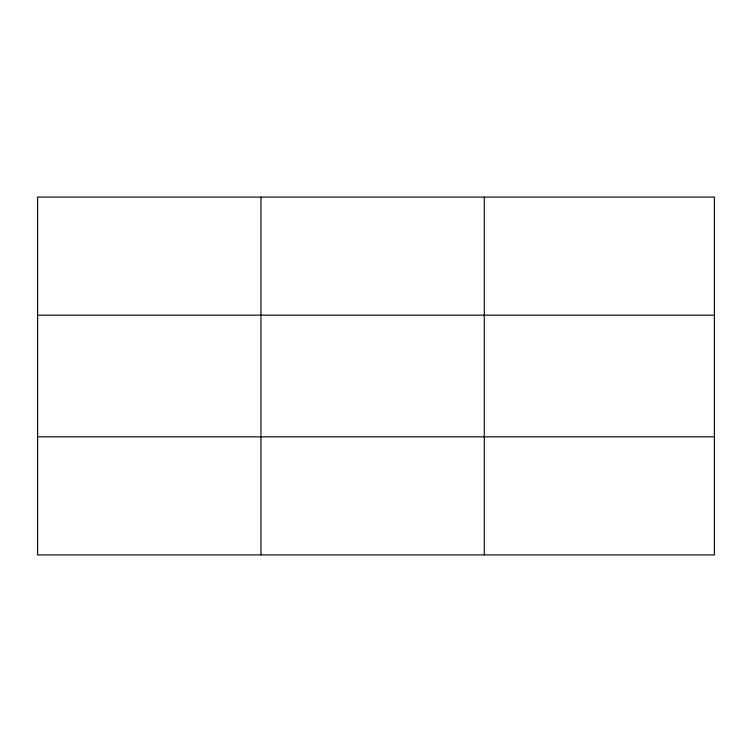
<?xml version="1.0" encoding="UTF-8"?>
<svg xmlns="http://www.w3.org/2000/svg" width="752" height="752" viewBox="0 0 752 752"><rect width="100%" height="100%" fill="white"/><g stroke="black" fill="none" stroke-linecap="round" stroke-linejoin="round"><path stroke-width="1.13" d="M260.944 197.099L260.944 554.901M484.288 197.099L484.288 554.901M37.6 315.173L714.4 315.173M37.6 436.827L714.4 436.827M714.4 515.543L714.4 554.901L37.6 554.901L37.6 197.099L714.4 197.099L714.4 515.543"/></g></svg>
